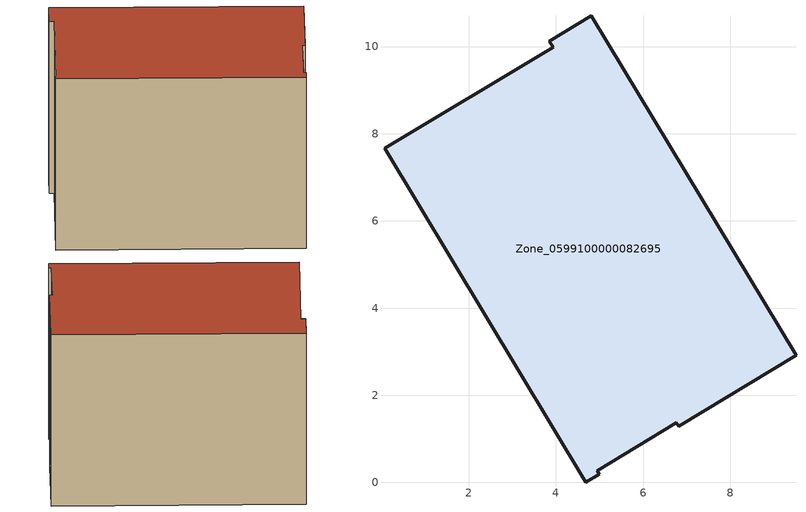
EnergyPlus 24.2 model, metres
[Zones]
Zone_0599100000082695
 floor ground (C_G): 0.07,7.66 3.94,9.98 3.85,10.12 4.81,10.71 9.51,2.92 6.81,1.29 6.76,1.37 4.95,0.27 5,0.19 4.69,0 z0
 wall outside (C_F): 6.81,1.29 9.51,2.92 4.81,10.71 3.85,10.12 3.94,9.98 0.07,7.66 4.69,0 5,0.19 4.95,0.27 6.76,1.37 6.81,1.29 z0:6.85
 roof outside (C_R): 3.94,9.98 0.07,7.66 4.69,0 5,0.19 4.95,0.27 6.76,1.37 6.81,1.29 9.51,2.92 4.81,10.71 3.85,10.12 z6.85
[BUILDING]
Pand.0599100000082695: North Axis=0; Terrain=City; Loads Convergence Tolerance Value=0.04; Temperature Convergence Tolerance Value=0.4; Solar Distribution=FullExterior; Maximum Number of Warmup Days=25; Minimum Number of Warmup Days=1
[Site:Location]
Rotterdam.The.Hague.AP_ZH_NLD Design_Conditions: Latitude=51.96; Longitude=4.45; Time Zone=1; Elevation=-4.5
[SITE:GROUNDTEMPERATURE:BUILDINGSURFACE]
18, 18, 18, 18, 18, 18, 18, 18, 18, 18, 18, 18
[MATERIAL] Thermal Absorptance=0.9; Solar Absorptance=0.7; Visible Absorptance=0.7
Name | Roughness | Thickness | Conductivity | Density | Specific Heat
G.TI.1946 | MediumSmooth | 0.15 | 1 | 540 | 1210
F.TI.1946 | Rough | 0.3 | 0.857143 | 1920 | 840
R.TI.1946 | MediumRough | 0.2 | 0.1 | 1500 | 1000
[CONSTRUCTION]
C_G: G.TI.1946
C_F: F.TI.1946
C_R: R.TI.1946
[ZONE]
Zone_0599100000082695: Type=1; Multiplier=1; Ceiling Height=Autocalculate; Volume=Autocalculate; Floor Area=autocalculate; Part of Total Floor Area=Yes
[ZONEINFILTRATION:DESIGNFLOWRATE]
Infil_Zone_0599100000082695: Zone or ZoneList or Space or SpaceList=Zone_0599100000082695; Schedule=AlwaysOn; Design Flow Rate Calculation Method=Flow/Area; Flow Rate per Floor Area=0.003; Constant Term Coefficient=1; Temperature Term Coefficient=0; Velocity Term Coefficient=0; Velocity Squared Term Coefficient=0
[HVACTEMPLATE:ZONE:IDEALLOADSAIRSYSTEM]
Zone_0599100000082695: Maximum Heating Supply Air Temperature=50; Minimum Cooling Supply Air Temperature=13; Maximum Heating Supply Air Humidity Ratio=0.0156; Minimum Cooling Supply Air Humidity Ratio=0.0077; Heating Limit=NoLimit; Cooling Limit=NoLimit; Dehumidification Control Type=ConstantSensibleHeatRatio; Cooling Sensible Heat Ratio=0.7; Dehumidification Setpoint=60; Humidification Control Type=None; Humidification Setpoint=30; Outdoor Air Method=None; Outdoor Air Flow Rate per Person=0.00944; Outdoor Air Flow Rate per Zone Floor Area=0; Outdoor Air Flow Rate per Zone=0; Demand Controlled Ventilation Type=None; Outdoor Air Economizer Type=NoEconomizer; Heat Recovery Type=None; Sensible Heat Recovery Effectiveness=0.7; Latent Heat Recovery Effectiveness=0.65
[ZONECONTROL:THERMOSTAT]
ThermostatControl_Zone_0599100000082695: Zone or ZoneList=Zone_0599100000082695; Control Type Schedule=DualSetpointControlType; Control 1=Thermostat_Zone_0599100000082695; Temperature Difference Between Cutout And Setpoint=0
[THERMOSTATSETPOINT:DUALSETPOINT]
Thermostat_Zone_0599100000082695: Heating Setpoint Temperature Schedule=HeatingSetpoint_Zone_0599100000082695; Cooling Setpoint Temperature Schedule=CoolingSetpoint_Zone_0599100000082695
[SCHEDULE:COMPACT]
HeatingSetpoint_Zone_0599100000082695: Through: 12/31, For: AllDays, Until: 24:00, 21
CoolingSetpoint_Zone_0599100000082695: Through: 12/31, For: AllDays, Until: 24:00, 24
DualSetpointControlType: Through: 12/31, For: AllDays, Until: 24:00, 4
AlwaysOn: Through: 12/31, For: AllDays, Until: 24:00, 1
